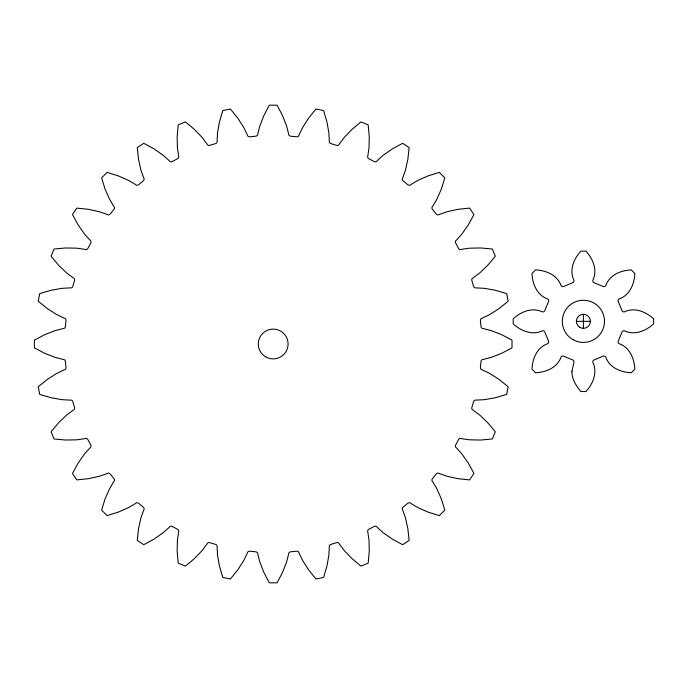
<?xml version="1.0" encoding="UTF-8"?>
<svg xmlns="http://www.w3.org/2000/svg" width="688" height="688" viewBox="0 0 688 688"><rect width="100%" height="100%" fill="white"/><g stroke="black" fill="none" stroke-linecap="round" stroke-linejoin="round"><path stroke-width="1.03" d="M576.372 321.33L590.424 321.33M583.398 314.304L583.398 328.357M177.401 540.304L177.16 551.441L178.218 563.137L185.416 566.112L194.429 558.596L202.143 550.546L207.002 544.07A2.202 2.202 0 0 1 209.78 542.651L215.576 544.406A2.202 2.202 0 0 1 217.098 547.132L217.537 555.216L219.481 566.19L222.8 577.456L230.428 578.978L237.807 569.836L243.801 560.445L247.302 553.135A2.202 2.202 0 0 1 249.753 551.208L255.781 551.802A2.202 2.202 0 0 1 257.802 554.175L259.815 562.019L263.857 572.399L269.309 582.805L277.092 582.805L282.544 572.399L286.595 562.019L288.599 554.175A2.202 2.202 0 0 1 290.628 551.802L296.657 551.208A2.202 2.202 0 0 1 299.099 553.135L302.6 560.445L308.594 569.836L315.973 578.978L323.609 577.456L326.929 566.19L328.873 555.216L329.311 547.132A2.202 2.202 0 0 1 330.833 544.406L336.63 542.651A2.202 2.202 0 0 1 339.408 544.07L344.267 550.546L351.972 558.596L360.994 566.112L368.183 563.137L369.241 551.441L369.009 540.304L367.856 532.28A2.202 2.202 0 0 1 368.82 529.313L374.16 526.458A2.202 2.202 0 0 1 377.162 527.309L383.199 532.718L392.323 539.1L402.635 544.715L409.111 540.398L407.864 528.719L405.464 517.84L402.772 510.195A2.202 2.202 0 0 1 403.134 507.099L407.821 503.255A2.202 2.202 0 0 1 410.925 503.504L417.9 507.632L428.099 512.113L439.314 515.613L444.818 510.109L441.318 498.895L436.837 488.695L432.709 481.729A2.202 2.202 0 0 1 432.46 478.616L436.304 473.937A2.202 2.202 0 0 1 439.4 473.568L447.045 476.259L457.924 478.667L469.594 479.906L473.92 473.439L468.304 463.127L461.923 453.994L456.514 447.965A2.202 2.202 0 0 1 455.662 444.964L458.518 439.615A2.202 2.202 0 0 1 461.485 438.652L469.508 439.804L480.645 440.036L492.341 438.978L495.317 431.789L487.792 422.767L479.751 415.062L473.267 410.203A2.202 2.202 0 0 1 471.856 407.425L473.611 401.629A2.202 2.202 0 0 1 476.337 400.106L484.421 399.668L495.394 397.724L506.66 394.405L508.174 386.768L499.041 379.389L489.65 373.403L482.34 369.903A2.202 2.202 0 0 1 480.413 367.452L481.007 361.424A2.202 2.202 0 0 1 483.38 359.394L491.223 357.39L501.604 353.348L512.01 347.896L512.01 340.104L501.604 334.652L491.223 330.61L483.38 328.606A2.202 2.202 0 0 1 481.007 326.576L480.413 320.548A2.202 2.202 0 0 1 482.34 318.097L489.65 314.597L499.041 308.611L508.174 301.232L506.66 293.595L495.394 290.276L484.421 288.332L476.337 287.894A2.202 2.202 0 0 1 473.611 286.371L471.856 280.575A2.202 2.202 0 0 1 473.267 277.797L479.751 272.938L487.792 265.233L495.317 256.211L492.341 249.022L480.645 247.964L469.508 248.196L461.485 249.348A2.202 2.202 0 0 1 458.518 248.385L455.662 243.036A2.202 2.202 0 0 1 456.514 240.035L461.923 234.006L468.304 224.873L473.92 214.561L469.594 208.094L457.924 209.333L447.045 211.741L439.4 214.432A2.202 2.202 0 0 1 436.304 214.063L432.46 209.384A2.202 2.202 0 0 1 432.709 206.271L436.837 199.305L441.318 189.105L444.818 177.891L439.314 172.387L428.099 175.887L417.9 180.368L410.925 184.496A2.202 2.202 0 0 1 407.821 184.745L403.134 180.901A2.202 2.202 0 0 1 402.772 177.805L405.464 170.16L407.864 159.281L409.111 147.602L402.635 143.285L392.323 148.9L383.199 155.282L377.162 160.691A2.202 2.202 0 0 1 374.16 161.542L368.82 158.687A2.202 2.202 0 0 1 367.856 155.72L369.009 147.696L369.241 136.559L368.183 124.863L360.994 121.888L351.972 129.404L344.267 137.454L339.408 143.93A2.202 2.202 0 0 1 336.63 145.349L330.833 143.594A2.202 2.202 0 0 1 329.311 140.868L328.873 132.784L326.929 121.81L323.609 110.544L315.973 109.022L308.594 118.164L302.6 127.555L299.099 134.865A2.202 2.202 0 0 1 296.657 136.792L290.628 136.198A2.202 2.202 0 0 1 288.599 133.825L286.595 125.981L282.544 115.601L277.092 105.195L269.309 105.195L263.857 115.601L259.815 125.981L257.802 133.825A2.202 2.202 0 0 1 255.781 136.198L249.753 136.792A2.202 2.202 0 0 1 247.302 134.865L243.801 127.555L237.807 118.164L230.428 109.022L222.8 110.544L219.481 121.81L217.537 132.784L217.098 140.868A2.202 2.202 0 0 1 215.576 143.594L209.78 145.349A2.202 2.202 0 0 1 207.002 143.93L202.143 137.454L194.429 129.404L185.416 121.888L178.218 124.863L177.16 136.559L177.401 147.696L178.545 155.72A2.202 2.202 0 0 1 177.581 158.687L172.241 161.542A2.202 2.202 0 0 1 169.239 160.691L163.211 155.282L154.078 148.9L143.766 143.285L137.299 147.602L138.537 159.281L140.945 170.16L143.637 177.805A2.202 2.202 0 0 1 143.267 180.901L138.589 184.745A2.202 2.202 0 0 1 135.476 184.496L128.51 180.368L118.31 175.887L107.096 172.387L101.592 177.891L105.092 189.105L109.573 199.305L113.701 206.271A2.202 2.202 0 0 1 113.95 209.384L110.106 214.063A2.202 2.202 0 0 1 107.001 214.432L99.364 211.741L88.485 209.333L76.807 208.094L72.481 214.561L78.105 224.873L84.486 234.006L89.896 240.035A2.202 2.202 0 0 1 90.747 243.036L87.892 248.385A2.202 2.202 0 0 1 84.925 249.348L76.901 248.196L65.764 247.964L54.068 249.022L51.093 256.211L58.609 265.233L66.65 272.938L73.134 277.797A2.202 2.202 0 0 1 74.553 280.575L72.79 286.371A2.202 2.202 0 0 1 70.073 287.894L61.98 288.332L51.015 290.276L39.749 293.595L38.227 301.232L47.369 308.611L56.76 314.597L64.061 318.097A2.202 2.202 0 0 1 65.996 320.548L65.403 326.576A2.202 2.202 0 0 1 63.029 328.606L55.178 330.61L44.797 334.652L34.4 340.104L34.4 347.896L44.797 353.348L55.178 357.39L63.029 359.394A2.202 2.202 0 0 1 65.403 361.424L65.996 367.452A2.202 2.202 0 0 1 64.061 369.903L56.76 373.403L47.369 379.389L38.227 386.768L39.749 394.405L51.015 397.724L61.98 399.668L70.073 400.106A2.202 2.202 0 0 1 72.79 401.629L74.553 407.425A2.202 2.202 0 0 1 73.134 410.203L66.65 415.062L58.609 422.767L51.093 431.789L54.068 438.978L65.764 440.036L76.901 439.804L84.925 438.652A2.202 2.202 0 0 1 87.892 439.615L90.747 444.964A2.202 2.202 0 0 1 89.896 447.965L84.486 453.994L78.105 463.127L72.481 473.439L76.807 479.906L88.485 478.667L99.364 476.259L107.001 473.568A2.202 2.202 0 0 1 110.106 473.937L113.95 478.616A2.202 2.202 0 0 1 113.701 481.729L109.573 488.695L105.092 498.895L101.592 510.109L107.096 515.613L118.31 512.113L128.51 507.632L135.476 503.504A2.202 2.202 0 0 1 138.589 503.255L143.267 507.099A2.202 2.202 0 0 1 143.637 510.195L140.945 517.84L138.537 528.719L137.299 540.398L143.766 544.715L154.078 539.1L163.211 532.718L169.239 527.309A2.202 2.202 0 0 1 172.241 526.458L177.581 529.313A2.202 2.202 0 0 1 178.545 532.28L177.401 540.304M571.917 371.339C571.745 378.968 576.14 385.882 580.861 391.532L585.935 391.532C592.979 383.801 597.795 372.621 592.858 362.404A2.202 2.202 0 0 1 594.509 359.755L602.714 356.358A2.202 2.202 0 0 1 605.758 357.063C609.491 367.77 620.8 372.277 631.24 372.767L634.835 369.172C634.345 358.732 629.847 347.423 619.131 343.682A2.202 2.202 0 0 1 618.435 340.646L621.832 332.442A2.202 2.202 0 0 1 624.472 330.79C634.689 335.718 645.869 330.911 653.6 323.867L653.6 318.793C645.869 311.75 634.689 306.943 624.472 311.87A2.202 2.202 0 0 1 621.832 310.219L618.435 302.015A2.202 2.202 0 0 1 619.131 298.97C629.847 295.238 634.345 283.929 634.835 273.489L631.24 269.894C620.8 270.384 609.491 274.882 605.758 285.597A2.202 2.202 0 0 1 602.714 286.303L594.509 282.897A2.202 2.202 0 0 1 592.858 280.257C597.795 270.04 592.979 258.86 585.935 251.129L580.861 251.129C573.826 258.86 569.01 270.04 573.947 280.257A2.202 2.202 0 0 1 572.287 282.897L564.083 286.303A2.202 2.202 0 0 1 561.047 285.597C557.306 274.882 546.005 270.384 535.556 269.894L531.97 273.489C532.46 283.929 536.958 295.238 547.674 298.97A2.202 2.202 0 0 1 548.37 302.015L544.973 310.219A2.202 2.202 0 0 1 542.325 311.87C532.108 306.943 520.936 311.75 513.205 318.793L513.205 323.867C520.936 330.911 532.108 335.718 542.325 330.79A2.202 2.202 0 0 1 544.973 332.442L548.37 340.646A2.202 2.202 0 0 1 547.674 343.682C536.958 347.423 532.46 358.732 531.97 369.172L535.556 372.767C546.005 372.277 557.306 367.77 561.047 357.063A2.202 2.202 0 0 1 564.083 356.358L572.287 359.755A2.202 2.202 0 0 1 573.947 362.404L571.917 371.339M265.551 356.78A14.895 14.895 0 0 0 288.091 344.241A14.895 14.895 0 0 0 265.964 330.988A14.895 14.895 0 0 0 265.551 356.78M579.494 327.17A7.026 7.026 0 0 0 590.407 321.786A7.026 7.026 0 0 0 580.294 315.027A7.026 7.026 0 0 0 579.494 327.17M572.863 339.58A21.07 21.07 0 0 0 604.477 321.33A21.07 21.07 0 0 0 572.863 303.081A21.07 21.07 0 0 0 572.863 339.58"/></g></svg>
